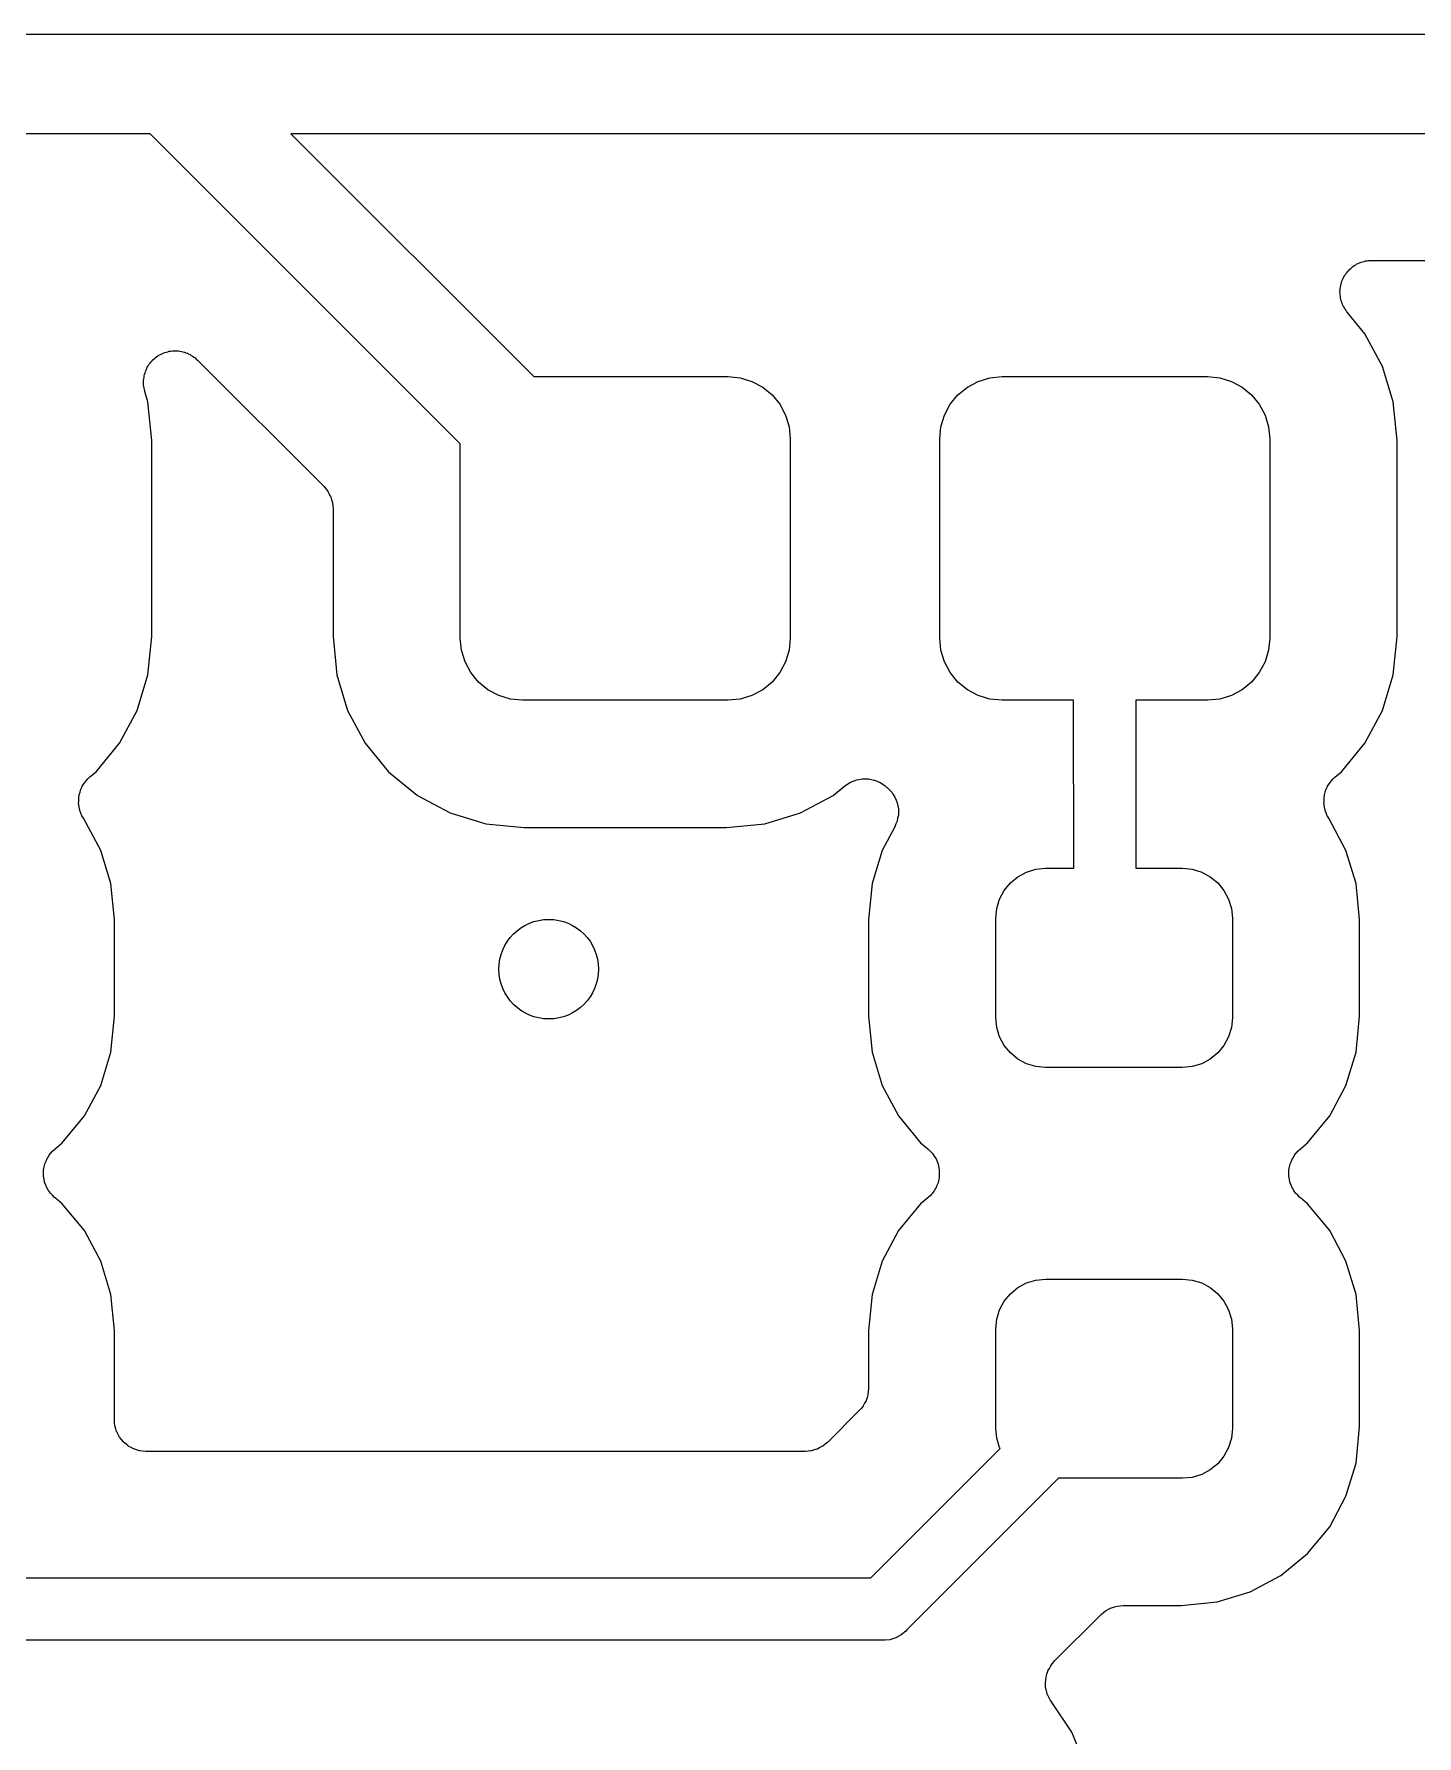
# Model space of a CAD drawing. Extents: x 103 to 213, y -152 to -90.
# Drawn here: x 167.56 to 173.12, y -97.16 to -90.32 of the extents above; entities that cross this region are included whole.
import ezdxf

# ---------------------------------------------------------------- set-up
doc = ezdxf.new("R2010")
doc.units = 0
doc.layers.add('BLACK', color=7, linetype='CONTINUOUS')

msp = doc.modelspace()

# ---------------------------------------------------------------- linework, layer by layer
at = {"layer": 'BLACK', "linetype": 'CONTINUOUS'}
for p, q in [((163.235, -90.325), (168.103, -90.325)), ((168.103, -90.325), (168.112, -90.324)), ((168.112, -90.324), (168.122, -90.325)), ((168.122, -90.325), (203.665, -90.325)), ((168.03, -90.725), (163.708, -90.725)), ((169.275, -91.9703), (168.03, -90.725)), ((203.592, -90.725), (168.595, -90.725)), ((168.595, -90.725), (169.57, -91.7)), ((172.854, -91.2613), (172.859, -91.258)), ((172.859, -91.258), (172.864, -91.2542)), ((172.864, -91.2542), (172.87, -91.2512)), ((172.87, -91.2512), (172.875, -91.2476)), ((172.875, -91.2476), (172.88, -91.2454)), ((172.88, -91.2454), (172.886, -91.2426)), ((172.886, -91.2426), (172.892, -91.2407)), ((172.892, -91.2407), (172.898, -91.2383)), ((172.898, -91.2383), (172.904, -91.2371)), ((172.904, -91.2371), (172.909, -91.2354)), ((172.909, -91.2354), (172.916, -91.2348)), ((172.916, -91.2348), (172.922, -91.2336)), ((172.922, -91.2336), (172.928, -91.2336)), ((172.928, -91.2336), (172.934, -91.233)), ((172.934, -91.233), (203.329, -91.233)), ((172.812, -91.3283), (172.813, -91.322)), ((172.813, -91.322), (172.815, -91.3165)), ((172.815, -91.3165), (172.817, -91.3108)), ((172.817, -91.3108), (172.82, -91.3051)), ((172.82, -91.3051), (172.823, -91.2992)), ((172.823, -91.2992), (172.826, -91.2942)), ((172.826, -91.2942), (172.829, -91.289)), ((172.829, -91.289), (172.833, -91.284)), ((172.833, -91.284), (172.837, -91.2787)), ((172.837, -91.2787), (172.841, -91.2745)), ((172.841, -91.2745), (172.845, -91.2699)), ((172.845, -91.2699), (172.85, -91.2658)), ((172.85, -91.2658), (172.854, -91.2613)), ((172.807, -91.3591), (172.808, -91.3527)), ((172.808, -91.3651), (172.807, -91.3591)), ((172.808, -91.3462), (172.809, -91.3404)), ((172.808, -91.3527), (172.808, -91.3462)), ((172.808, -91.371), (172.808, -91.3651)), ((172.809, -91.3774), (172.808, -91.371)), ((172.809, -91.3404), (172.81, -91.3345)), ((172.809, -91.3838), (172.809, -91.3774)), ((172.811, -91.3895), (172.809, -91.3838)), ((172.81, -91.3345), (172.812, -91.3283)), ((172.812, -91.3954), (172.811, -91.3895)), ((172.815, -91.4014), (172.812, -91.3954)), ((172.816, -91.4076), (172.815, -91.4014)), ((172.819, -91.4129), (172.816, -91.4076)), ((172.821, -91.4184), (172.819, -91.4129)), ((172.825, -91.4238), (172.821, -91.4184)), ((172.828, -91.4295), (172.825, -91.4238)), ((172.832, -91.4342), (172.828, -91.4295)), ((172.835, -91.4392), (172.832, -91.4342)), ((172.836, -91.4406), (172.835, -91.4392)), ((172.907, -91.5275), (172.836, -91.4406)), ((172.978, -91.659), (172.907, -91.5275)), ((168.088, -91.6037), (168.094, -91.6013)), ((168.094, -91.6013), (168.1, -91.6002)), ((168.1, -91.6002), (168.106, -91.5984)), ((168.106, -91.5984), (168.112, -91.5978)), ((168.112, -91.5978), (168.118, -91.5966)), ((168.118, -91.5966), (168.124, -91.5967)), ((168.124, -91.5967), (168.13, -91.5961)), ((168.13, -91.5961), (168.136, -91.5967)), ((168.136, -91.5967), (168.143, -91.5968)), ((168.143, -91.5968), (168.149, -91.598)), ((168.149, -91.598), (168.155, -91.5986)), ((168.155, -91.5986), (168.161, -91.6005)), ((168.161, -91.6005), (168.167, -91.6017)), ((168.167, -91.6017), (168.173, -91.6041)), ((168.013, -91.6735), (168.016, -91.6679)), ((168.016, -91.6679), (168.018, -91.6621)), ((168.018, -91.6621), (168.022, -91.6571)), ((168.022, -91.6571), (168.025, -91.6517)), ((168.025, -91.6517), (168.029, -91.6468)), ((168.029, -91.6468), (168.032, -91.6416)), ((168.032, -91.6416), (168.037, -91.6373)), ((168.037, -91.6373), (168.041, -91.6327)), ((168.041, -91.6327), (168.046, -91.6287)), ((168.046, -91.6287), (168.05, -91.6242)), ((168.05, -91.6242), (168.055, -91.6209)), ((168.055, -91.6209), (168.06, -91.6171)), ((168.06, -91.6171), (168.065, -91.6141)), ((168.065, -91.6141), (168.071, -91.6106)), ((168.071, -91.6106), (168.076, -91.6084)), ((168.076, -91.6084), (168.082, -91.6055)), ((168.082, -91.6055), (168.088, -91.6037)), ((168.173, -91.6041), (168.179, -91.6059)), ((168.179, -91.6059), (168.184, -91.6089)), ((168.184, -91.6089), (168.19, -91.6113)), ((168.19, -91.6113), (168.195, -91.6147)), ((168.195, -91.6147), (168.2, -91.6176)), ((168.2, -91.6176), (168.205, -91.6216)), ((168.205, -91.6216), (168.211, -91.6251)), ((168.211, -91.6251), (168.215, -91.6294)), ((168.215, -91.6294), (168.22, -91.6333)), ((168.22, -91.6333), (168.727, -92.1405)), ((173.021, -91.8016), (172.978, -91.659)), ((168.003, -91.7155), (168.004, -91.7091)), ((168.003, -91.7218), (168.003, -91.7155)), ((168.003, -91.7278), (168.003, -91.7218)), ((168.003, -91.7339), (168.003, -91.7278)), ((168.004, -91.7401), (168.003, -91.7339)), ((168.004, -91.7091), (168.005, -91.7032)), ((168.005, -91.6971), (168.007, -91.6911)), ((168.005, -91.7032), (168.005, -91.6971)), ((168.007, -91.6911), (168.009, -91.6849)), ((168.009, -91.6849), (168.011, -91.6793)), ((168.011, -91.6793), (168.013, -91.6735)), ((169.57, -91.7), (170.35, -91.7)), ((170.35, -91.7), (170.399, -91.7048)), ((170.399, -91.7048), (170.446, -91.719)), ((170.446, -91.719), (170.489, -91.7421)), ((171.311, -91.7421), (171.354, -91.719)), ((171.354, -91.719), (171.401, -91.7048)), ((171.401, -91.7048), (171.45, -91.7)), ((171.45, -91.7), (172.275, -91.7)), ((172.275, -91.7), (172.324, -91.7048)), ((172.324, -91.7048), (172.371, -91.719)), ((172.371, -91.719), (172.414, -91.7421)), ((168.005, -91.7465), (168.004, -91.7401)), ((168.007, -91.7523), (168.005, -91.7465)), ((168.008, -91.7583), (168.007, -91.7523)), ((168.008, -91.76), (168.008, -91.7583)), ((168.021, -91.8016), (168.008, -91.76)), ((168.036, -91.9562), (168.021, -91.8016)), ((170.489, -91.7421), (170.527, -91.7732)), ((170.527, -91.7732), (170.558, -91.8111)), ((171.242, -91.8111), (171.273, -91.7732)), ((171.273, -91.7732), (171.311, -91.7421)), ((172.414, -91.7421), (172.452, -91.7732)), ((172.452, -91.7732), (172.483, -91.8111)), ((173.036, -91.9562), (173.021, -91.8016)), ((170.558, -91.8111), (170.581, -91.8543)), ((170.581, -91.8543), (170.595, -91.9012)), ((171.205, -91.9012), (171.219, -91.8543)), ((171.219, -91.8543), (171.242, -91.8111)), ((172.483, -91.8111), (172.506, -91.8543)), ((172.506, -91.8543), (172.52, -91.9012)), ((170.595, -91.9012), (170.6, -91.95)), ((171.2, -91.95), (171.205, -91.9012)), ((172.52, -91.9012), (172.525, -91.95)), ((168.036, -92.7438), (168.036, -91.9562)), ((169.275, -92.75), (169.275, -91.9703)), ((170.6, -91.95), (170.6, -92.75)), ((171.2, -92.75), (171.2, -91.95)), ((172.525, -91.95), (172.525, -92.75)), ((173.036, -92.7438), (173.036, -91.9562)), ((168.727, -92.1405), (168.727, -92.1408)), ((168.727, -92.1408), (168.727, -92.1408)), ((168.727, -92.1408), (168.727, -92.1408)), ((168.727, -92.1408), (168.728, -92.1418)), ((168.728, -92.1418), (168.735, -92.151)), ((168.735, -92.151), (168.743, -92.16)), ((168.743, -92.16), (168.743, -92.1606)), ((168.743, -92.1606), (168.743, -92.1611)), ((168.743, -92.1611), (168.749, -92.1716)), ((168.749, -92.1716), (168.754, -92.1819)), ((168.754, -92.1819), (168.755, -92.1825)), ((168.755, -92.1825), (168.755, -92.1831)), ((168.755, -92.1831), (168.758, -92.1944)), ((168.758, -92.1944), (168.762, -92.2056)), ((168.762, -92.2056), (168.762, -92.2063)), ((168.762, -92.2063), (168.762, -92.2069)), ((168.762, -92.2069), (168.763, -92.2186)), ((168.763, -92.2186), (168.764, -92.2303)), ((168.764, -92.2303), (168.764, -92.7438)), ((168.021, -92.8984), (168.036, -92.7438)), ((168.764, -92.7438), (168.779, -92.8984)), ((169.28, -92.7988), (169.275, -92.75)), ((170.6, -92.75), (170.595, -92.7988)), ((171.205, -92.7988), (171.2, -92.75)), ((172.525, -92.75), (172.52, -92.7988)), ((173.021, -92.8984), (173.036, -92.7438)), ((169.294, -92.8457), (169.28, -92.7988)), ((170.595, -92.7988), (170.581, -92.8457)), ((171.219, -92.8457), (171.205, -92.7988)), ((172.52, -92.7988), (172.506, -92.8457)), ((167.978, -93.041), (168.021, -92.8984)), ((168.779, -92.8984), (168.822, -93.041)), ((169.317, -92.8889), (169.294, -92.8457)), ((169.348, -92.9268), (169.317, -92.8889)), ((170.558, -92.8889), (170.527, -92.9268)), ((170.581, -92.8457), (170.558, -92.8889)), ((171.242, -92.8889), (171.219, -92.8457)), ((171.273, -92.9268), (171.242, -92.8889)), ((172.483, -92.8889), (172.452, -92.9268)), ((172.506, -92.8457), (172.483, -92.8889)), ((172.978, -93.041), (173.021, -92.8984)), ((169.386, -92.9579), (169.348, -92.9268)), ((169.429, -92.981), (169.386, -92.9579)), ((170.489, -92.9579), (170.446, -92.981)), ((170.527, -92.9268), (170.489, -92.9579)), ((171.311, -92.9579), (171.273, -92.9268)), ((171.354, -92.981), (171.311, -92.9579)), ((172.414, -92.9579), (172.371, -92.981)), ((172.452, -92.9268), (172.414, -92.9579)), ((169.476, -92.9952), (169.429, -92.981)), ((169.525, -93), (169.476, -92.9952)), ((170.35, -93), (169.525, -93)), ((170.399, -92.9952), (170.35, -93)), ((170.446, -92.981), (170.399, -92.9952)), ((171.401, -92.9952), (171.354, -92.981)), ((171.45, -93), (171.401, -92.9952)), ((171.737, -93), (171.45, -93)), ((171.738, -93.675), (171.737, -93)), ((172.275, -93), (171.987, -93)), ((171.987, -93), (171.987, -93.675)), ((172.324, -92.9952), (172.275, -93)), ((172.371, -92.981), (172.324, -92.9952)), ((167.907, -93.1725), (167.978, -93.041)), ((168.822, -93.041), (168.893, -93.1725)), ((172.907, -93.1725), (172.978, -93.041)), ((167.813, -93.2877), (167.907, -93.1725)), ((168.893, -93.1725), (168.987, -93.2877)), ((172.813, -93.2877), (172.907, -93.1725)), ((167.78, -93.3161), (167.788, -93.3077)), ((167.788, -93.3077), (167.813, -93.2877)), ((168.987, -93.2877), (169.103, -93.3823)), ((172.78, -93.3161), (172.788, -93.3077)), ((172.788, -93.3077), (172.813, -93.2877)), ((167.745, -93.3804), (167.748, -93.3687)), ((167.748, -93.3678), (167.752, -93.3569)), ((167.748, -93.3683), (167.748, -93.3678)), ((167.748, -93.3687), (167.748, -93.3683)), ((167.752, -93.3569), (167.757, -93.3458)), ((167.757, -93.345), (167.764, -93.3352)), ((167.757, -93.3454), (167.757, -93.345)), ((167.757, -93.3458), (167.757, -93.3454)), ((167.764, -93.3352), (167.771, -93.3252)), ((167.771, -93.3245), (167.78, -93.3161)), ((167.771, -93.3249), (167.771, -93.3245)), ((167.771, -93.3252), (167.771, -93.3249)), ((170.772, -93.3823), (170.819, -93.3438)), ((170.819, -93.3438), (170.82, -93.3433)), ((170.82, -93.3433), (170.821, -93.3427)), ((170.82, -93.3433), (170.82, -93.3433)), ((170.82, -93.3433), (170.82, -93.3433)), ((170.821, -93.3427), (170.831, -93.3362)), ((170.831, -93.3362), (170.841, -93.3296)), ((170.841, -93.3294), (170.842, -93.3292)), ((170.841, -93.3296), (170.841, -93.3294)), ((170.842, -93.3292), (170.853, -93.3248)), ((170.853, -93.3248), (170.864, -93.3203)), ((170.864, -93.3202), (170.865, -93.32)), ((170.864, -93.3203), (170.864, -93.3202)), ((170.865, -93.32), (170.876, -93.3178)), ((170.876, -93.3178), (170.888, -93.3155)), ((170.888, -93.3155), (170.889, -93.3154)), ((170.888, -93.3155), (170.888, -93.3155)), ((170.889, -93.3154), (170.901, -93.3156)), ((170.901, -93.3156), (170.913, -93.3156)), ((170.913, -93.3156), (170.913, -93.3157)), ((170.913, -93.3157), (170.914, -93.3157)), ((170.914, -93.3157), (170.925, -93.3181)), ((170.925, -93.3181), (170.937, -93.3205)), ((170.937, -93.3205), (170.938, -93.3207)), ((170.938, -93.3207), (170.938, -93.3208)), ((170.938, -93.3208), (170.949, -93.3254)), ((170.949, -93.3254), (170.96, -93.33)), ((170.96, -93.33), (170.96, -93.3303)), ((170.96, -93.3303), (170.961, -93.3305)), ((170.961, -93.3305), (170.971, -93.3371)), ((170.971, -93.3371), (170.981, -93.3438)), ((170.981, -93.3438), (170.988, -93.3499)), ((170.988, -93.3499), (170.989, -93.3504)), ((170.989, -93.3504), (170.989, -93.3504)), ((170.989, -93.3504), (170.989, -93.3504)), ((170.989, -93.3504), (170.989, -93.351)), ((170.989, -93.351), (170.998, -93.3596)), ((170.998, -93.3596), (171.006, -93.368)), ((171.006, -93.368), (171.006, -93.3684)), ((171.006, -93.3684), (171.007, -93.3688)), ((171.007, -93.3688), (171.013, -93.3788)), ((171.013, -93.3788), (171.02, -93.3887)), ((172.745, -93.3804), (172.748, -93.3687)), ((172.748, -93.3678), (172.752, -93.3569)), ((172.748, -93.3683), (172.748, -93.3678)), ((172.748, -93.3687), (172.748, -93.3683)), ((172.752, -93.3569), (172.757, -93.3458)), ((172.757, -93.345), (172.764, -93.3352)), ((172.757, -93.3454), (172.757, -93.345)), ((172.757, -93.3458), (172.757, -93.3454)), ((172.764, -93.3352), (172.771, -93.3252)), ((172.771, -93.3245), (172.78, -93.3161)), ((172.771, -93.3249), (172.771, -93.3245)), ((172.771, -93.3252), (172.771, -93.3249)), ((167.742, -93.4169), (167.743, -93.4049)), ((167.743, -93.4173), (167.742, -93.4169)), ((167.743, -93.3921), (167.745, -93.3804)), ((167.743, -93.3926), (167.743, -93.3921)), ((167.743, -93.393), (167.743, -93.3926)), ((167.743, -93.4049), (167.743, -93.393)), ((167.743, -93.4178), (167.743, -93.4173)), ((167.745, -93.4295), (167.743, -93.4178)), ((167.747, -93.4413), (167.745, -93.4295)), ((167.747, -93.4417), (167.747, -93.4413)), ((167.747, -93.4421), (167.747, -93.4417)), ((167.752, -93.4531), (167.747, -93.4421)), ((169.103, -93.3823), (169.234, -93.4526)), ((170.641, -93.4526), (170.772, -93.3823)), ((171.02, -93.3887), (171.02, -93.3892)), ((171.02, -93.3892), (171.02, -93.3896)), ((171.02, -93.3896), (171.025, -93.4007)), ((171.025, -93.4007), (171.029, -93.4116)), ((171.029, -93.4116), (171.029, -93.4121)), ((171.029, -93.4121), (171.029, -93.4126)), ((171.029, -93.4126), (171.032, -93.4242)), ((171.032, -93.4242), (171.034, -93.436)), ((171.034, -93.436), (171.034, -93.4365)), ((171.034, -93.4365), (171.034, -93.437)), ((171.034, -93.437), (171.034, -93.4489)), ((172.742, -93.4169), (172.743, -93.4049)), ((172.743, -93.4173), (172.742, -93.4169)), ((172.743, -93.3921), (172.745, -93.3804)), ((172.743, -93.3926), (172.743, -93.3921)), ((172.743, -93.393), (172.743, -93.3926)), ((172.743, -93.4049), (172.743, -93.393)), ((172.743, -93.4178), (172.743, -93.4173)), ((172.745, -93.4295), (172.743, -93.4178)), ((172.747, -93.4413), (172.745, -93.4295)), ((172.747, -93.4417), (172.747, -93.4413)), ((172.747, -93.4421), (172.747, -93.4417)), ((172.752, -93.4531), (172.747, -93.4421)), ((167.756, -93.4643), (167.752, -93.4531)), ((167.756, -93.4647), (167.756, -93.4643)), ((167.757, -93.4651), (167.756, -93.4647)), ((167.762, -93.4731), (167.757, -93.4651)), ((167.831, -93.6031), (167.762, -93.4731)), ((169.234, -93.4526), (169.377, -93.4958)), ((169.377, -93.4958), (169.531, -93.5111)), ((169.531, -93.5111), (170.344, -93.5111)), ((170.344, -93.5111), (170.498, -93.4958)), ((170.498, -93.4958), (170.641, -93.4526)), ((171.019, -93.508), (170.969, -93.6031)), ((171.024, -93.4969), (171.019, -93.508)), ((171.029, -93.486), (171.024, -93.4969)), ((171.031, -93.4734), (171.029, -93.4851)), ((171.029, -93.4851), (171.029, -93.4855)), ((171.029, -93.4855), (171.029, -93.486)), ((171.034, -93.4617), (171.031, -93.4734)), ((171.034, -93.4489), (171.034, -93.4608)), ((171.034, -93.4608), (171.034, -93.4612)), ((171.034, -93.4612), (171.034, -93.4617)), ((172.756, -93.4643), (172.752, -93.4531)), ((172.756, -93.4647), (172.756, -93.4643)), ((172.757, -93.4651), (172.756, -93.4647)), ((172.762, -93.4731), (172.757, -93.4651)), ((172.831, -93.6031), (172.762, -93.4731)), ((167.872, -93.7364), (167.831, -93.6031)), ((170.969, -93.6031), (170.928, -93.7364)), ((172.872, -93.7364), (172.831, -93.6031)), ((171.484, -93.7336), (171.514, -93.7087)), ((171.514, -93.7087), (171.548, -93.6902)), ((171.548, -93.6902), (171.586, -93.6788)), ((171.586, -93.6788), (171.625, -93.675)), ((171.625, -93.675), (171.738, -93.675)), ((171.987, -93.675), (172.175, -93.675)), ((172.175, -93.675), (172.214, -93.6788)), ((172.214, -93.6788), (172.252, -93.6902)), ((172.252, -93.6902), (172.286, -93.7087)), ((172.286, -93.7087), (172.316, -93.7336)), ((167.886, -93.8812), (167.872, -93.7364)), ((170.928, -93.7364), (170.914, -93.8812)), ((171.44, -93.7985), (171.459, -93.7639)), ((171.459, -93.7639), (171.484, -93.7336)), ((172.316, -93.7336), (172.341, -93.7639)), ((172.341, -93.7639), (172.36, -93.7985)), ((172.886, -93.8812), (172.872, -93.7364)), ((171.425, -93.875), (171.429, -93.836)), ((171.429, -93.836), (171.44, -93.7985)), ((172.36, -93.7985), (172.371, -93.836)), ((172.371, -93.836), (172.375, -93.875)), ((167.886, -94.2688), (167.886, -93.8812)), ((170.914, -93.8812), (170.914, -94.2688)), ((171.425, -94.275), (171.425, -93.875)), ((172.375, -93.875), (172.375, -94.275)), ((172.886, -94.2688), (172.886, -93.8812)), ((167.872, -94.4136), (167.886, -94.2688)), ((170.914, -94.2688), (170.928, -94.4136)), ((171.429, -94.314), (171.425, -94.275)), ((171.44, -94.3515), (171.429, -94.314)), ((172.371, -94.314), (172.36, -94.3515)), ((172.375, -94.275), (172.371, -94.314)), ((172.872, -94.4136), (172.886, -94.2688)), ((171.459, -94.3861), (171.44, -94.3515)), ((171.484, -94.4164), (171.459, -94.3861)), ((172.341, -94.3861), (172.316, -94.4164)), ((172.36, -94.3515), (172.341, -94.3861)), ((167.831, -94.5469), (167.872, -94.4136)), ((170.928, -94.4136), (170.969, -94.5469)), ((171.514, -94.4413), (171.484, -94.4164)), ((171.548, -94.4598), (171.514, -94.4413)), ((171.586, -94.4712), (171.548, -94.4598)), ((171.625, -94.475), (171.586, -94.4712)), ((172.214, -94.4712), (172.175, -94.475)), ((172.252, -94.4598), (172.214, -94.4712)), ((172.286, -94.4413), (172.252, -94.4598)), ((172.316, -94.4164), (172.286, -94.4413)), ((172.831, -94.5469), (172.872, -94.4136)), ((172.175, -94.475), (171.625, -94.475)), ((167.766, -94.6697), (167.831, -94.5469)), ((170.969, -94.5469), (171.034, -94.6697)), ((172.766, -94.6697), (172.831, -94.5469)), ((167.677, -94.7774), (167.766, -94.6697)), ((171.034, -94.6697), (171.123, -94.7774)), ((172.677, -94.7774), (172.766, -94.6697)), ((167.631, -94.8187), (167.639, -94.8103)), ((167.639, -94.8103), (167.648, -94.8018)), ((167.648, -94.8018), (167.677, -94.7774)), ((171.123, -94.7774), (171.152, -94.8018)), ((171.152, -94.8018), (171.153, -94.8025)), ((171.153, -94.8025), (171.153, -94.8025)), ((171.153, -94.8025), (171.153, -94.8025)), ((171.153, -94.8025), (171.154, -94.803)), ((171.154, -94.803), (171.162, -94.8116)), ((171.162, -94.8116), (171.171, -94.8201)), ((172.631, -94.8187), (172.639, -94.8103)), ((172.639, -94.8103), (172.648, -94.8018)), ((172.648, -94.8018), (172.677, -94.7774)), ((167.602, -94.8863), (167.604, -94.8746)), ((167.604, -94.8746), (167.607, -94.8628)), ((167.607, -94.8621), (167.612, -94.851)), ((167.607, -94.8625), (167.607, -94.8621)), ((167.607, -94.8628), (167.607, -94.8625)), ((167.612, -94.851), (167.616, -94.8399)), ((167.616, -94.8396), (167.617, -94.8393)), ((167.616, -94.8399), (167.616, -94.8396)), ((167.617, -94.8393), (167.623, -94.8292)), ((167.623, -94.8292), (167.63, -94.8193)), ((167.63, -94.8191), (167.631, -94.8187)), ((167.63, -94.8193), (167.63, -94.8191)), ((171.171, -94.8201), (171.171, -94.8204)), ((171.171, -94.8204), (171.171, -94.8207)), ((171.171, -94.8207), (171.178, -94.8308)), ((171.178, -94.8308), (171.184, -94.8408)), ((171.184, -94.8408), (171.184, -94.8412)), ((171.184, -94.8412), (171.185, -94.8415)), ((171.185, -94.8415), (171.189, -94.8526)), ((171.189, -94.8526), (171.194, -94.8638)), ((171.194, -94.8638), (171.194, -94.8642)), ((171.194, -94.8642), (171.194, -94.8645)), ((171.194, -94.8645), (171.196, -94.8761)), ((171.196, -94.8761), (171.198, -94.8881)), ((172.602, -94.8863), (172.604, -94.8746)), ((172.604, -94.8746), (172.607, -94.8628)), ((172.607, -94.8621), (172.612, -94.851)), ((172.607, -94.8625), (172.607, -94.8621)), ((172.607, -94.8628), (172.607, -94.8625)), ((172.612, -94.851), (172.616, -94.8399)), ((172.616, -94.8396), (172.617, -94.8393)), ((172.616, -94.8399), (172.616, -94.8396)), ((172.617, -94.8393), (172.623, -94.8292)), ((172.623, -94.8292), (172.63, -94.8193)), ((172.63, -94.8191), (172.631, -94.8187)), ((172.63, -94.8193), (172.63, -94.8191)), ((167.602, -94.8867), (167.602, -94.8863)), ((167.602, -94.8871), (167.602, -94.8867)), ((167.602, -94.8991), (167.602, -94.8871)), ((167.602, -94.9111), (167.602, -94.8991)), ((167.602, -94.9115), (167.602, -94.9111)), ((167.602, -94.9119), (167.602, -94.9115)), ((167.604, -94.9237), (167.602, -94.9119)), ((167.606, -94.9355), (167.604, -94.9237)), ((167.606, -94.9358), (167.606, -94.9355)), ((167.606, -94.9362), (167.606, -94.9358)), ((167.611, -94.9474), (167.606, -94.9362)), ((167.615, -94.9585), (167.611, -94.9474)), ((171.188, -94.949), (171.184, -94.9601)), ((171.193, -94.9379), (171.188, -94.949)), ((171.196, -94.9255), (171.193, -94.9372)), ((171.193, -94.9372), (171.193, -94.9375)), ((171.193, -94.9375), (171.193, -94.9379)), ((171.198, -94.9137), (171.196, -94.9255)), ((171.198, -94.8881), (171.198, -94.8885)), ((171.198, -94.8885), (171.198, -94.8889)), ((171.198, -94.8889), (171.198, -94.9008)), ((171.198, -94.9008), (171.198, -94.9129)), ((171.198, -94.9129), (171.198, -94.9133)), ((171.198, -94.9133), (171.198, -94.9137)), ((172.602, -94.8867), (172.602, -94.8863)), ((172.602, -94.8871), (172.602, -94.8867)), ((172.602, -94.8991), (172.602, -94.8871)), ((172.602, -94.9111), (172.602, -94.8991)), ((172.602, -94.9115), (172.602, -94.9111)), ((172.602, -94.9119), (172.602, -94.9115)), ((172.604, -94.9237), (172.602, -94.9119)), ((172.606, -94.9355), (172.604, -94.9237)), ((172.606, -94.9358), (172.606, -94.9355)), ((172.606, -94.9362), (172.606, -94.9358)), ((172.611, -94.9474), (172.606, -94.9362)), ((172.615, -94.9585), (172.611, -94.9474)), ((167.616, -94.9588), (167.615, -94.9585)), ((167.616, -94.9592), (167.616, -94.9588)), ((167.622, -94.9692), (167.616, -94.9592)), ((167.629, -94.9793), (167.622, -94.9692)), ((167.629, -94.9796), (167.629, -94.9793)), ((167.629, -94.9799), (167.629, -94.9796)), ((167.638, -94.9884), (167.629, -94.9799)), ((167.646, -94.997), (167.638, -94.9884)), ((167.647, -94.9975), (167.646, -94.997)), ((167.648, -94.9982), (167.647, -94.9975)), ((167.647, -94.9975), (167.647, -94.9975)), ((167.647, -94.9975), (167.647, -94.9975)), ((167.677, -95.0226), (167.648, -94.9982)), ((171.152, -94.9982), (171.123, -95.0226)), ((171.161, -94.9898), (171.152, -94.9982)), ((171.169, -94.9813), (171.161, -94.9898)), ((171.17, -94.9809), (171.169, -94.9813)), ((171.177, -94.9708), (171.17, -94.9807)), ((171.17, -94.9807), (171.17, -94.9809)), ((171.183, -94.9607), (171.177, -94.9708)), ((171.184, -94.9604), (171.183, -94.9607)), ((171.184, -94.9601), (171.184, -94.9604)), ((172.616, -94.9588), (172.615, -94.9585)), ((172.616, -94.9592), (172.616, -94.9588)), ((172.622, -94.9692), (172.616, -94.9592)), ((172.629, -94.9793), (172.622, -94.9692)), ((172.629, -94.9796), (172.629, -94.9793)), ((172.629, -94.9799), (172.629, -94.9796)), ((172.638, -94.9884), (172.629, -94.9799)), ((172.646, -94.997), (172.638, -94.9884)), ((172.647, -94.9975), (172.646, -94.997)), ((172.648, -94.9982), (172.647, -94.9975)), ((172.647, -94.9975), (172.647, -94.9975)), ((172.647, -94.9975), (172.647, -94.9975)), ((172.677, -95.0226), (172.648, -94.9982)), ((167.766, -95.1303), (167.677, -95.0226)), ((171.123, -95.0226), (171.034, -95.1303)), ((172.766, -95.1303), (172.677, -95.0226)), ((167.831, -95.2531), (167.766, -95.1303)), ((171.034, -95.1303), (170.969, -95.2531)), ((172.831, -95.2531), (172.766, -95.1303)), ((167.872, -95.3864), (167.831, -95.2531)), ((170.969, -95.2531), (170.928, -95.3864)), ((172.872, -95.3864), (172.831, -95.2531)), ((171.484, -95.3836), (171.514, -95.3587)), ((171.514, -95.3587), (171.548, -95.3402)), ((171.548, -95.3402), (171.586, -95.3288)), ((171.586, -95.3288), (171.625, -95.325)), ((171.625, -95.325), (172.175, -95.325)), ((172.175, -95.325), (172.214, -95.3288)), ((172.214, -95.3288), (172.252, -95.3402)), ((172.252, -95.3402), (172.286, -95.3587)), ((172.286, -95.3587), (172.316, -95.3836)), ((167.886, -95.5312), (167.872, -95.3864)), ((170.928, -95.3864), (170.914, -95.5312)), ((171.44, -95.4485), (171.459, -95.4139)), ((171.459, -95.4139), (171.484, -95.3836)), ((172.316, -95.3836), (172.341, -95.4139)), ((172.341, -95.4139), (172.36, -95.4485)), ((172.886, -95.5312), (172.872, -95.3864)), ((171.425, -95.525), (171.429, -95.486)), ((171.429, -95.486), (171.44, -95.4485)), ((172.36, -95.4485), (172.371, -95.486)), ((172.371, -95.486), (172.375, -95.525)), ((167.886, -95.89), (167.886, -95.5312)), ((170.914, -95.5312), (170.914, -95.7633)), ((171.425, -95.925), (171.425, -95.525)), ((172.375, -95.525), (172.375, -95.925)), ((172.886, -95.9188), (172.886, -95.5312)), ((170.914, -95.765), (170.913, -95.7767)), ((170.914, -95.7633), (170.914, -95.7637)), ((170.914, -95.7637), (170.914, -95.7637)), ((170.914, -95.7637), (170.914, -95.7637)), ((170.914, -95.7637), (170.914, -95.765)), ((170.892, -95.835), (170.884, -95.844)), ((170.898, -95.8236), (170.892, -95.8339)), ((170.892, -95.8339), (170.892, -95.8344)), ((170.892, -95.8344), (170.892, -95.835)), ((170.904, -95.8133), (170.898, -95.8236)), ((170.908, -95.8008), (170.904, -95.8121)), ((170.904, -95.8121), (170.904, -95.8127)), ((170.904, -95.8127), (170.904, -95.8133)), ((170.911, -95.7897), (170.908, -95.8008)), ((170.913, -95.7767), (170.911, -95.7884)), ((170.911, -95.7884), (170.911, -95.789)), ((170.911, -95.789), (170.911, -95.7897)), ((167.887, -95.9019), (167.886, -95.89)), ((167.888, -95.9138), (167.887, -95.9019)), ((170.877, -95.8531), (170.75, -95.9798)), ((170.884, -95.844), (170.877, -95.8531)), ((167.888, -95.9142), (167.888, -95.9138)), ((167.888, -95.9147), (167.888, -95.9142)), ((167.892, -95.9261), (167.888, -95.9147)), ((167.895, -95.9376), (167.892, -95.9261)), ((167.896, -95.938), (167.895, -95.9376)), ((167.896, -95.9384), (167.896, -95.938)), ((167.901, -95.9489), (167.896, -95.9384)), ((167.907, -95.9595), (167.901, -95.9489)), ((167.907, -95.9599), (167.907, -95.9595)), ((167.907, -95.9603), (167.907, -95.9599)), ((167.915, -95.9695), (167.907, -95.9603)), ((167.922, -95.9789), (167.915, -95.9695)), ((171.429, -95.964), (171.425, -95.925)), ((171.44, -96.0015), (171.429, -95.964)), ((172.371, -95.964), (172.36, -96.0015)), ((172.375, -95.925), (172.371, -95.964)), ((172.872, -96.0636), (172.886, -95.9188)), ((167.923, -95.9791), (167.922, -95.9789)), ((167.923, -95.9795), (167.923, -95.9791)), ((167.932, -95.9871), (167.923, -95.9795)), ((167.941, -95.9948), (167.932, -95.9871)), ((167.942, -95.995), (167.941, -95.9948)), ((167.942, -95.9953), (167.942, -95.995)), ((167.953, -96.001), (167.942, -95.9953)), ((167.963, -96.0067), (167.953, -96.001)), ((167.963, -96.0069), (167.963, -96.0067)), ((167.964, -96.0071), (167.963, -96.0069)), ((167.975, -96.0106), (167.964, -96.0071)), ((167.987, -96.0142), (167.975, -96.0106)), ((167.987, -96.0143), (167.987, -96.0142)), ((167.988, -96.0144), (167.987, -96.0143)), ((167.999, -96.0157), (167.988, -96.0144)), ((168.011, -96.017), (167.999, -96.0157)), ((168.012, -96.017), (168.011, -96.017)), ((168.013, -96.017), (168.012, -96.017)), ((168.012, -96.017), (168.012, -96.017)), ((168.012, -96.017), (168.012, -96.017)), ((170.66, -96.017), (168.013, -96.017)), ((170.672, -96.0159), (170.66, -96.017)), ((170.684, -96.0148), (170.672, -96.0159)), ((170.685, -96.0146), (170.684, -96.0146)), ((170.684, -96.0146), (170.684, -96.0148)), ((170.696, -96.0112), (170.685, -96.0146)), ((170.707, -96.0079), (170.696, -96.0112)), ((170.708, -96.0076), (170.707, -96.0079)), ((170.709, -96.0074), (170.708, -96.0076)), ((170.719, -96.0019), (170.709, -96.0074)), ((170.729, -95.9965), (170.719, -96.0019)), ((170.73, -95.9961), (170.729, -95.9965)), ((170.74, -95.9884), (170.73, -95.9958)), ((170.73, -95.9958), (170.73, -95.9961)), ((170.749, -95.981), (170.74, -95.9884)), ((170.75, -95.9801), (170.749, -95.981)), ((170.75, -95.9798), (170.75, -95.9801)), ((170.75, -95.9801), (170.75, -95.9801)), ((170.75, -95.9801), (170.75, -95.9801)), ((170.923, -96.525), (171.442, -96.0057)), ((171.442, -96.0057), (171.44, -96.0015)), ((172.341, -96.0361), (172.316, -96.0664)), ((172.36, -96.0015), (172.341, -96.0361)), ((172.252, -96.1098), (172.214, -96.1212)), ((172.286, -96.0913), (172.252, -96.1098)), ((172.316, -96.0664), (172.286, -96.0913)), ((172.831, -96.1969), (172.872, -96.0636)), ((171.677, -96.125), (171.068, -96.734)), ((172.175, -96.125), (171.677, -96.125)), ((172.214, -96.1212), (172.175, -96.125)), ((172.766, -96.3197), (172.831, -96.1969)), ((172.677, -96.4274), (172.766, -96.3197)), ((172.57, -96.5157), (172.677, -96.4274)), ((172.447, -96.5814), (172.57, -96.5157)), ((163.906, -96.525), (170.923, -96.525)), ((172.314, -96.6218), (172.447, -96.5814)), ((171.857, -96.6647), (171.866, -96.6573)), ((171.866, -96.6573), (171.867, -96.657)), ((171.867, -96.657), (171.868, -96.6566)), ((171.868, -96.6566), (171.878, -96.6512)), ((171.878, -96.6512), (171.888, -96.6457)), ((171.888, -96.6457), (171.889, -96.6455)), ((171.889, -96.6455), (171.89, -96.6452)), ((171.89, -96.6452), (171.901, -96.6419)), ((171.901, -96.6419), (171.912, -96.6385)), ((171.912, -96.6385), (171.913, -96.6384)), ((171.913, -96.6382), (171.925, -96.6372)), ((171.913, -96.6384), (171.913, -96.6382)), ((171.925, -96.6372), (171.937, -96.6361)), ((171.937, -96.6361), (172.169, -96.6361)), ((172.169, -96.6361), (172.314, -96.6218)), ((171.661, -96.8588), (171.847, -96.6733)), ((171.847, -96.6729), (171.848, -96.672)), ((171.847, -96.673), (171.847, -96.6729)), ((171.847, -96.6733), (171.847, -96.673)), ((171.847, -96.673), (171.847, -96.673)), ((171.848, -96.672), (171.857, -96.6647)), ((170.969, -96.775), (163.952, -96.775)), ((170.975, -96.7756), (170.969, -96.775)), ((170.981, -96.775), (170.975, -96.7756)), ((171, -96.7732), (170.981, -96.775)), ((170.981, -96.775), (170.981, -96.775)), ((171.023, -96.766), (171, -96.7732)), ((171.045, -96.7544), (171.023, -96.766)), ((171.064, -96.7388), (171.045, -96.7544)), ((171.068, -96.734), (171.064, -96.7388)), ((171.654, -96.868), (171.661, -96.8588)), ((171.626, -96.9353), (171.627, -96.9235)), ((171.627, -96.9225), (171.63, -96.9112)), ((171.627, -96.923), (171.627, -96.9225)), ((171.627, -96.9235), (171.627, -96.923)), ((171.63, -96.9112), (171.634, -96.8998)), ((171.634, -96.8989), (171.64, -96.8884)), ((171.634, -96.8993), (171.634, -96.8989)), ((171.634, -96.8998), (171.634, -96.8993)), ((171.64, -96.8884), (171.646, -96.8779)), ((171.646, -96.8771), (171.654, -96.868)), ((171.646, -96.8775), (171.646, -96.8771)), ((171.646, -96.8779), (171.646, -96.8775)), ((171.624, -96.9471), (171.626, -96.9353)), ((171.624, -96.9476), (171.624, -96.9471)), ((171.624, -96.9481), (171.624, -96.9476)), ((171.625, -96.9599), (171.624, -96.9481)), ((171.626, -96.9718), (171.625, -96.9599)), ((171.627, -96.9723), (171.626, -96.9718)), ((171.627, -96.9728), (171.627, -96.9723)), ((171.63, -96.9842), (171.627, -96.9728)), ((171.633, -96.9956), (171.63, -96.9842)), ((171.633, -96.9961), (171.633, -96.9956)), ((171.634, -96.9966), (171.633, -96.9961)), ((171.639, -97.0071), (171.634, -96.9966)), ((171.645, -97.0177), (171.639, -97.0071)), ((171.645, -97.0185), (171.645, -97.0177)), ((171.646, -97.0191), (171.645, -97.0185)), ((171.645, -97.0185), (171.645, -97.0185)), ((171.645, -97.0185), (171.645, -97.0185)), ((171.73, -97.1449), (171.646, -97.0191)), ((171.798, -97.3101), (171.73, -97.1449))]:
    msp.add_line(p, q, dxfattribs=at)
at = {"layer": 'BLACK'}
msp.add_circle((169.63, -94.08), 0.2, dxfattribs=at)

doc.saveas('drawing.dxf')
